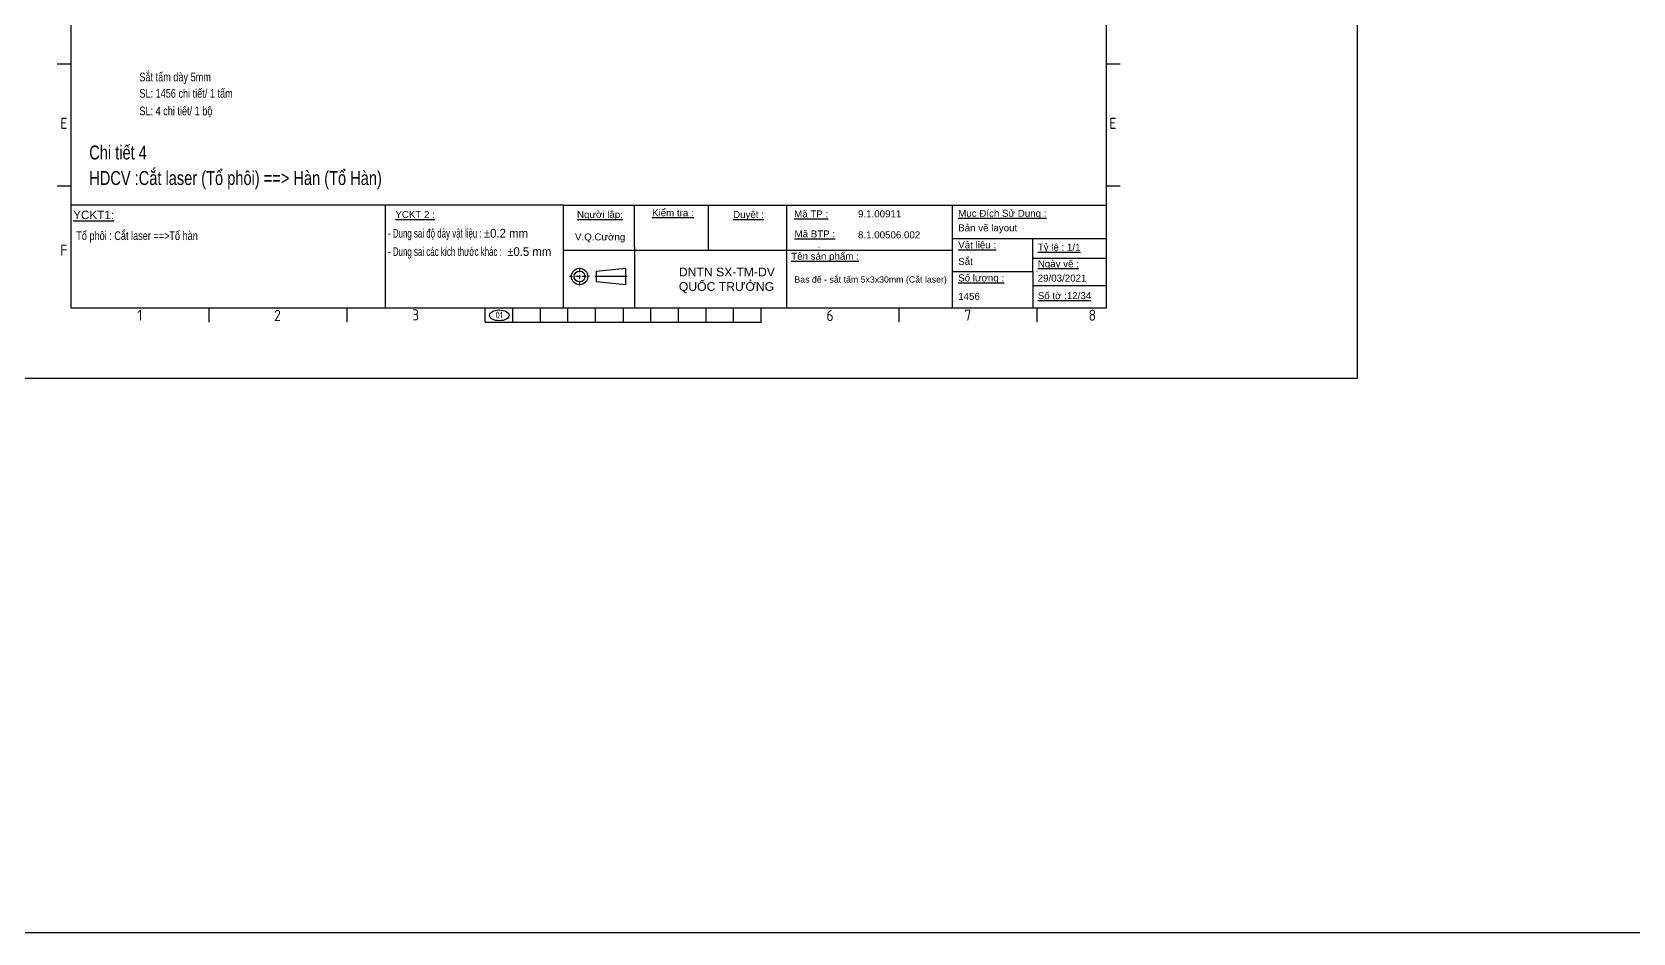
# Model space of a CAD drawing. Header units: millimetres. Extents: x -205945 to -46279, y 28253 to 108078.
# Drawn here: x -103459 to -95726, y 28253 to 32605 of the extents above; entities that cross this region are included whole.
import ezdxf

# ---------------------------------------------------------------- set-up
doc = ezdxf.new("R2010")
doc.units = ezdxf.units.MM
for name, pattern in [('CENTER', [2, 1.25, -0.25, 0.25, -0.25]), ('CENTERX2', [4, 2.5, -0.5, 0.5, -0.5]), ('CONTPVMNIL', [0])]:
    doc.linetypes.add(name, pattern=pattern)
doc.layers.get('0').update_dxf_attribs({"linetype": 'CONTPVMNIL'})
for name, color, linetype in [('CENTER', 1, 'CENTERX2'), ('FRAME050', 6, 'Continuous'), ('MAIN', 7, 'Continuous')]:
    doc.layers.add(name, color=color, linetype=linetype)
doc.styles.add('ISOCP', font='isocp')
doc.styles.add('SLDTEXTSTYLE3', font='TXT', dxfattribs={"width": 0.65, "bigfont": 'bigfont'})
doc.styles.get("Standard").update_dxf_attribs({"font": 'isocp.shx'})
doc.styles.add('style1', font='arial.ttf', dxfattribs={"width": 0.75})

# ---------------------------------------------------------------- blocks, each defined once
blk = doc.blocks.new('ẢERHAEEH')
at = {"layer": 'FRAME050'}
for p, q in [((-261.36, 213.96), (-261.36, 217.92)), ((-221.76, 213.96), (-221.76, 217.92)), ((-182.16, 213.96), (-182.16, 217.92)), ((-142.56, 213.96), (-142.56, 217.92)), ((-102.96, 213.96), (-102.96, 217.92)), ((-63.36, 213.96), (-63.36, 217.92)), ((-23.76, 213.96), (-23.76, 217.92)), ((-300.96, 178.96), (-304.92, 178.96)), ((0, 178.96), (-3.96, 178.96)), ((-300.96, 143.96), (-304.92, 143.96)), ((0, 143.96), (-3.96, 143.96)), ((-304.92, 108.96), (-300.96, 108.96)), ((-3.96, 108.96), (0, 108.96)), ((-300.96, 73.96), (-304.92, 73.96)), ((0, 73.96), (-3.96, 73.96)), ((-300.96, 38.96), (-304.92, 38.96)), ((0, 38.96), (-3.96, 38.96)), ((-261.36, 0), (-261.36, 3.96)), ((-221.76, 0), (-221.76, 3.96)), ((-182.16, 0), (-182.16, 3.96)), ((-182.16, 0), (-102.96, 0)), ((-174.24, 0), (-174.24, 3.96)), ((-166.32, 0), (-166.32, 3.96)), ((-158.4, 0), (-158.4, 3.96)), ((-150.48, 0), (-150.48, 3.96)), ((-142.56, 3.96), (-142.56, 0)), ((-134.64, 0), (-134.64, 3.96)), ((-126.72, 0), (-126.72, 3.96)), ((-118.8, 0), (-118.8, 3.96)), ((-110.88, 0), (-110.88, 3.96)), ((-102.96, 0), (-102.96, 3.96)), ((-63.36, 0), (-63.36, 3.96)), ((-23.76, 0), (-23.76, 3.96))]:
    blk.add_line(p, q, dxfattribs=at)
at = {"layer": 'MAIN', "color": 7, "linetype": 'Continuous'}
blk.add_lwpolyline([(-300.96, 213.96), (-3.96, 213.96), (-3.96, 3.96), (-300.96, 3.96)], close=True, dxfattribs=at)
at = {"layer": 'FRAME050', "style": 'ISOCP'}
for s, p in [('1', (-281.95, 214.36)), ('2', (-242.72, 214.28)), ('3', (-203.13, 214.42)), ('4', (-163.63, 214.36)), ('5', (-123.93, 214.42)), ('6', (-84.25, 214.28)), ('7', (-44.67, 214.36)), ('8', (-9.03, 214.36)), ('A', (-3.41, 201.17)), ('A', (-304.37, 195.59)), ('B', (-304.21, 164.74)), ('B', (-3.25, 164.74)), ('C', (-303.97, 128.3)), ('C', (-3.01, 128.3)), ('D', (-304.3, 91.87)), ('D', (-3.34, 91.87)), ('E', (-304.05, 55.44)), ('E', (-3.09, 55.44)), ('F', (-304.05, 19.01)), ('1', (-281.95, 0.4)), ('2', (-242.72, 0.32)), ('3', (-203.13, 0.46)), ('6', (-84.25, 0.32)), ('7', (-44.67, 0.4)), ('8', (-9.03, 0.4))]:
    blk.add_text(s, height=3.17, dxfattribs=at).set_placement(p)

msp = doc.modelspace()

# ---------------------------------------------------------------- linework, layer by layer
for p, q in [((-100892.618, 31768.265, 0), (-103270.316, 31768.265, 0)), ((-100193.878, 31768.265, 0), (-100193.878, 31551.048, 0)), ((-99012.253, 31607.447, 0), (-99012.253, 31768.265, 0)), ((-100892.618, 31551.048, 0), (-99812.55, 31551.048, 0)), ((-100549.261, 31564.859, 0), (-100549.261, 31270.067, 0)), ((-99659.141, 31564.859, 0), (-99656.982, 31564.859, 0)), ((-98624.371, 31512.713, 0), (-98270.316, 31512.713, 0)), ((-98624.371, 31380.678, 0), (-98270.316, 31380.678, 0))]:
    msp.add_line(p, q)
at = {"ltscale": 30}
msp.add_line((-101753.204, 31768.265, 0), (-101753.204, 31270.067, 0), dxfattribs=at)
at = {"ltscale": 3}
msp.add_line((-99812.55, 31551.048, 0), (-99012.253, 31551.048, 0), dxfattribs=at)
at = {"linetype": 'ByBlock'}
msp.add_line((-98624.371, 31447.844, 0), (-98624.371, 31270.067, 0), dxfattribs=at)
at = {"ltscale": 30}
for points in [[(-135875.365, 47014.308), (-66788.624, 47014.308), (-66788.624, 28252.757), (-135875.365, 28252.757)], [(-112702.015, 36590.465), (-97059.175, 36590.465), (-97059.175, 30931.2), (-112702.015, 30931.2)]]:
    msp.add_lwpolyline(points, close=True, dxfattribs=at)
at = {"color": 1}
msp.add_ellipse((-101202.087, 31235.96, 0), major_axis=(-47.316, 0), ratio=0.55171628, dxfattribs=at)
at = {"layer": 'CENTER', "color": 1, "linetype": 'CENTER', "ltscale": 0.05}
for p, q in [((-100766.305, 31423.717, 0), (-100862.34, 31423.717, 0)), ((-100814.323, 31471.734, 0), (-100814.323, 31375.699, 0))]:
    msp.add_line(p, q, dxfattribs=at)
at = {"layer": 'CENTER'}
msp.add_line((-100584.126, 31423.717, 0), (-100739.736, 31423.717, 0), dxfattribs=at)
at = {"layer": 'MAIN'}
for p, q in [((-100892.618, 31768.265, 0), (-98270.316, 31768.265, 0)), ((-100892.618, 31551.048, 0), (-100892.618, 31768.265, 0)), ((-100549.261, 31564.859, 0), (-100549.261, 31768.265, 0)), ((-99812.55, 31607.447, 0), (-99812.55, 31768.265, 0)), ((-100892.618, 31270.067, 0), (-100892.618, 31551.048, 0)), ((-99812.55, 31447.844, 0), (-99812.55, 31607.447, 0)), ((-99012.253, 31607.447, 0), (-98270.316, 31607.447, 0)), ((-99012.253, 31447.844, 0), (-99012.253, 31607.447, 0)), ((-98624.371, 31447.844, 0), (-98624.371, 31607.447, 0)), ((-100733.601, 31450.117, 0), (-100591.718, 31463.317, 0)), ((-100733.601, 31450.117, 0), (-100733.601, 31397.317, 0)), ((-100591.718, 31384.117, 0), (-100733.601, 31397.317, 0)), ((-100591.718, 31463.317, 0), (-100591.718, 31384.117, 0)), ((-99812.55, 31270.067, 0), (-99812.55, 31447.844, 0)), ((-99012.253, 31447.844, 0), (-98624.371, 31447.844, 0)), ((-99012.253, 31270.067, 0), (-99012.253, 31447.844, 0)), ((-98605.001, 31447.844, 0), (-98604.295, 31447.844, 0))]:
    msp.add_line(p, q, dxfattribs=at)
for radius in [39.6, 26.4]:
    msp.add_circle((-100814.323, 31423.717, 0), radius, dxfattribs=at)

# ---------------------------------------------------------------- block references
at = {"xscale": 16.83501683501684, "yscale": 16.83501683501684, "zscale": 16.83501683501684}
msp.add_blockref('ẢERHAEEH', (-98203.649, 31203.4, 0), dxfattribs=at)

# ---------------------------------------------------------------- texts
at = {"ltscale": 3, "char_height": 42.08754, "attachment_point": 1, "style": 'style1'}
for s, insert, width in [('Sắt tấm dày 5mm', (-102940.653, 32408.411, 0), 767.55578), ('SL: 1456 chi tiết/ 1 tấm', (-102940.653, 32329.358, 0), 767.55578), ('SL: 4 chi tiết/ 1 bộ', (-102940.653, 32244.499, 0), 767.55578), ('Tổ phôi : Cắt laser ==>Tổ hàn ', (-103245.353, 31641.815, 0), 1096.17919)]:
    msp.add_mtext(s, dxfattribs=dict(at, insert=insert, width=width))
at = {"ltscale": 30, "attachment_point": 1, "style": 'style1'}
for s, insert, char_height, width in [('Chi tiết 4', (-103182.786, 32056.386, 0), 67.3401, 1366.4224), ('HDCV :Cắt laser (Tổ phôi) ==> Hàn (Tổ Hàn)', (-103182.786, 31932.975, 0), 67.34007, 1595.0296)]:
    msp.add_mtext(s, dxfattribs=dict(at, insert=insert, char_height=char_height, width=width))
at = {"attachment_point": 1}
for s, insert, char_height, width in [('{\\fArial|b0|i0|c0|p34;\\LYCKT1:}', (-103260.377, 31741.395, 0), 40.40404, 28.97216), ('{\\fArial|b0|i0|c0|p34;29/03/2021}', (-98601.46, 31432.604, 0), 33.67003, 11.98235)]:
    msp.add_mtext(s, dxfattribs=dict(at, insert=insert, char_height=char_height, width=width))
at = {"color": 0, "attachment_point": 1, "style": 'SLDTEXTSTYLE3'}
for s, insert, char_height, width in [('{\\fArial|b0|i0|c0|p34;\\W1;\\L\\C256;YCKT 2 :}', (-101704.086, 31740.198, 0), 33.67003, 233.90843), ('{\\fArial|b0|i0|c0|p34;\\W1;\\L\\C256;Người lập:}', (-100826.682, 31740.198, 0), 33.67003, 233.90843), ('{\\fArial|b0|i0|c0|p34;\\W1;\\L\\C256;Kiểm tra :}', (-100464.299, 31748.351, 0), 33.67003, 233.90843), ('{\\fArial|b0|i0|c0|p34;\\W1;\\L\\C256;Duyệt :}', (-100072.931, 31740.198, 0), 33.67003, 233.90843), ('{\\fArial|b0|i0|c0|p34;\\W1;\\L\\C256;Mã TP :}', (-99778.082, 31742.606, 0), 33.67003, 233.90843), ('{\\fArial|b0|i0|c0|p34;\\W1;\\C256;9.1.00911}', (-99469.516, 31743.099, 0), 33.67003, 233.90843), ('{\\fArial|b0|i0|c0|p34;\\W1;\\L\\C256;Mục Đích Sử Dụng :}', (-98985.419, 31745.671, 0), 33.67003, 446.46606), ('{\\fArial|b0|i0|c0|p34; - Dung sai độ dày vật liệu : \\W0.933;%%P0.2 mm}', (-101750.162, 31653.536, 0), 42.08754, 1356.68463), ('{\\fArial|b0|i0|c0|p34;\\W1;\\C256;V.Q.Cường}', (-100836.438, 31631.589, 0), 33.67003, 233.90843), ('{\\fArial|b0|i0|c0|p34;\\W1;\\L\\C256;Mã BTP :}', (-99775.921, 31646.219, 0), 33.67003, 233.90843), ('{\\fArial|b0|i0|c0|p34;\\W1;\\C256;8.1.00506.002}', (-99469.516, 31641.703, 0), 33.67003, 233.90843), ('{\\fArial|b0|i0|c0|p34;\\W1;\\C256;Bản vẽ layout}', (-98985.419, 31675.751, 0), 33.67003, 513.68107), ('{\\fArial|b0|i0|c0|p34; - Dung sai các kích thước khác : \\W0.933; %%P0.5 mm}', (-101750.162, 31565.094, 0), 42.08754, 1356.68463), ('{\\fArial|b0|i0|c0|p34;\\W1;\\L\\C256;Vật liệu :}', (-98985.419, 31593.102, 0), 33.67003, 233.90843), ('{\\fArial|b0|i0|c0|p34;\\W1;\\L\\C256;Tỷ lệ : 1/1}', (-98601.171, 31582.124, 0), 33.67003, 233.90843), ('{\\fArial|b0|i0|c0|p34;\\W1;\\L\\C256;Tên sản phẩm :}', (-99792.169, 31538.374, 0), 33.67003, 342.6959), ('{\\fArial|b0|i0|c0|p34;\\W1;\\C256;Sắt }', (-98985.419, 31513.301, 0), 33.67003, 233.90843), ('{\\fArial|b0|i0|c0|p34;\\W1;\\L\\C256;Ngày vẽ :}', (-98601.171, 31502.027, 0), 33.67003, 233.90843), ('{\\fArial|b0|i0|c0|p34;\\W1;\\C256;DNTN SX-TM-DV QUỐC TRƯỞNG}', (-100334.677, 31466.546, 0), 42.08754, 627.15746), ('{\\fArial|b0|i0|c0|p34;\\W1;\\C256;Bas đế - sắt tấm 5x3x30mm (Cắt laser)}', (-99776.736, 31424.521), 30.30303, 1172.06038), ('{\\fArial|b0|i0|c0|p34;\\W1;\\L\\C256;Số lượng :}', (-98985.419, 31433.5, 0), 33.67003, 233.90843), ('{\\fArial|b0|i0|c0|p34;\\W1;\\C256;1456}', (-98985.419, 31344.611, 0), 33.67003, 233.90843), ('{\\fArial|b0|i0|c0|p34;\\W1;\\L\\C256;Số tờ :12/34}', (-98601.171, 31348.037, 0), 33.67003, 407.70526)]:
    msp.add_mtext(s, dxfattribs=dict(at, insert=insert, char_height=char_height, width=width))
at = {"color": 7, "insert": (-101220.541, 31254.379, 0), "char_height": 33.67, "width": 24.50884, "attachment_point": 1}
msp.add_mtext('01', dxfattribs=at)

doc.saveas('drawing.dxf')
